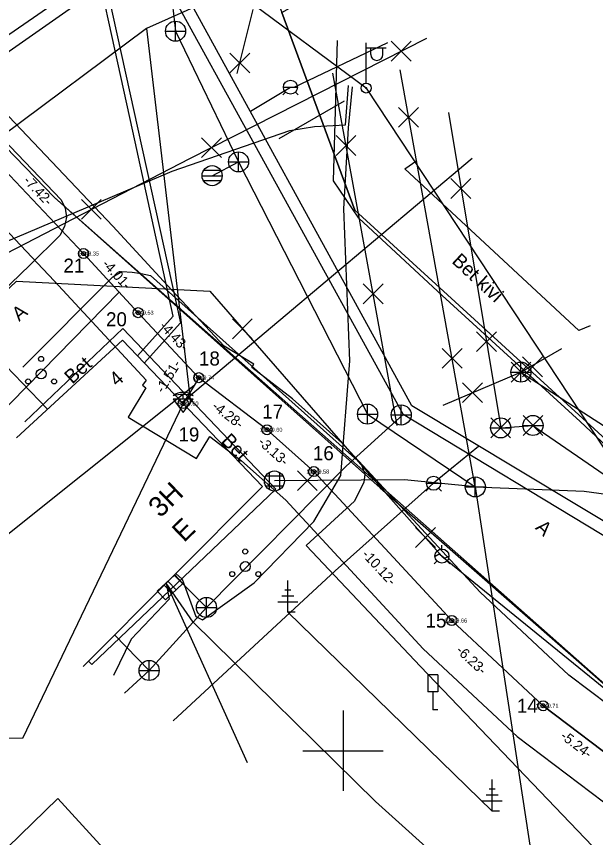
# Model space of a CAD drawing. Extents: x 641317 to 641889, y 6455050 to 6455906.
# Drawn here: x 641383.71 to 641412.59, y 6455745.67 to 6455786.6 of the extents above; entities that cross this region are included whole.
import ezdxf

# ---------------------------------------------------------------- set-up
doc = ezdxf.new("R2010")
doc.units = 0
for name, color, linetype in [('DKAEV', 7, 'Continuous'), ('ELRAJATISMP', 7, 'Continuous'), ('GKAEV', 7, 'Continuous'), ('GTRASS', 7, 'Continuous'), ('HALJASTUS', 7, 'Continuous'), ('HOONE', 7, 'Continuous'), ('HOONEDET', 7, 'Continuous'), ('JOONSIDE', 7, 'Continuous'), ('KKAEV', 7, 'Continuous'), ('KOORDPUNKT', 7, 'Continuous'), ('KTRASS', 7, 'Continuous'), ('LIIKLUS', 7, 'Continuous'), ('MOOTKORG', 7, 'Continuous'), ('MOOTMPUNKT', 7, 'Continuous'), ('MOOTNR', 7, 'Continuous'), ('MOOTPIIR', 7, 'Continuous'), ('MPKAABEL', 7, 'Continuous'), ('MPOHULIIN', 7, 'Continuous'), ('PIIR', 7, 'Continuous'), ('POST', 7, 'Continuous'), ('PUU', 7, 'Continuous'), ('SIOHULIIN', 7, 'Continuous'), ('SITRASS', 7, 'Continuous'), ('SKKAEV', 7, 'Continuous'), ('SKTRASS', 7, 'Continuous'), ('TEE', 7, 'Continuous'), ('TTRASS', 7, 'Continuous'), ('VKAEV', 7, 'Continuous'), ('VORK', 7, 'Continuous'), ('VTRASS', 7, 'Continuous')]:
    doc.layers.add(name, color=color, linetype=linetype)

msp = doc.modelspace()

# ---------------------------------------------------------------- linework, layer by layer
at = {"layer": 'DKAEV'}
for p, q in [((641396.325, 6455763.011), (641396.325, 6455763.877)), ((641396.825, 6455763.877), (641396.825, 6455763.011)), ((641396.142, 6455763.694), (641397.008, 6455763.694)), ((641397.008, 6455763.194), (641396.142, 6455763.194))]:
    msp.add_line(p, q, dxfattribs=at)
msp.add_circle((641396.575, 6455763.444), 0.5, dxfattribs=at)
at = {"layer": 'ELRAJATISMP'}
for p, q in [((641391.069, 6455758.272), (641391.477, 6455757.836)), ((641391.267, 6455758.458), (641391.675, 6455758.022))]:
    msp.add_line(p, q, dxfattribs=at)
msp.add_lwpolyline([(641390.732, 6455757.957), (641391.604, 6455758.773), (641392.012, 6455758.337), (641391.139, 6455757.521)], close=True, dxfattribs=at)
at = {"layer": 'GKAEV'}
for p, q in [((641404.932, 6455760.054), (641404.932, 6455760.251)), ((641404.586, 6455759.704), (641404.793, 6455759.808)), ((641404.793, 6455759.808), (641405.071, 6455759.6)), ((641404.685, 6455759.457), (641404.545, 6455759.317)), ((641405.071, 6455759.6), (641405.278, 6455759.704)), ((641405.179, 6455759.457), (641405.319, 6455759.317))]:
    msp.add_line(p, q, dxfattribs=at)
msp.add_circle((641404.932, 6455759.704), 0.35, dxfattribs=at)
at = {"layer": 'GTRASS'}
for p, q in [((641394.481, 6455771.526), (641395.471, 6455770.536)), ((641394.481, 6455770.536), (641395.471, 6455771.526)), ((641403.62, 6455761.12), (641404.609, 6455760.13)), ((641403.62, 6455760.13), (641404.609, 6455761.12))]:
    msp.add_line(p, q, dxfattribs=at)
msp.add_lwpolyline([(641380.121, 6455770.016), (641383.71, 6455773.4), (641393.359, 6455772.899), (641402.116, 6455762.858), (641404.932, 6455759.704), (641415.128, 6455751.404), (641415.55, 6455751)], dxfattribs=at)
at = {"layer": 'HALJASTUS'}
msp.add_line((641397.248, 6455756.911), (641407.442, 6455746.993), dxfattribs=at)
at = {"layer": 'HOONE'}
msp.add_lwpolyline([(641383.716, 6455765.601), (641388.996, 6455770.46), (641395.987, 6455763.177), (641387.041, 6455754.206)], dxfattribs=at)
at = {"layer": 'HOONEDET'}
msp.add_lwpolyline([(641384.136, 6455766.395), (641389.019, 6455771.046), (641396.648, 6455763.035), (641387.473, 6455754.298), (641387.307, 6455754.472)], dxfattribs=at)
at = {"layer": 'KKAEV'}
for p, q in [((641391.646, 6455785.36), (641391.646, 6455786.36)), ((641391.146, 6455785.86), (641392.146, 6455785.86)), ((641394.79, 6455778.849), (641394.79, 6455779.849)), ((641394.29, 6455779.349), (641395.29, 6455779.349)), ((641408.87, 6455768.37), (641408.87, 6455769.37)), ((641408.37, 6455768.87), (641409.37, 6455768.87)), ((641401.22, 6455766.277), (641401.22, 6455767.277)), ((641402.901, 6455766.234), (641402.901, 6455767.234)), ((641400.72, 6455766.777), (641401.72, 6455766.777)), ((641402.401, 6455766.734), (641403.401, 6455766.734)), ((641406.595, 6455762.647), (641406.595, 6455763.647)), ((641406.095, 6455763.147), (641407.095, 6455763.147)), ((641393.19, 6455756.64), (641393.19, 6455757.64)), ((641392.69, 6455757.14), (641393.69, 6455757.14)), ((641390.33, 6455753.5), (641390.33, 6455754.5)), ((641389.83, 6455754), (641390.83, 6455754))]:
    msp.add_line(p, q, dxfattribs=at)
for centre in [(641391.646, 6455785.86), (641394.79, 6455779.349), (641408.87, 6455768.87), (641401.22, 6455766.777), (641402.901, 6455766.734), (641406.595, 6455763.147), (641393.19, 6455757.14), (641390.33, 6455754)]:
    msp.add_circle(centre, 0.5, dxfattribs=at)
at = {"layer": 'KOORDPUNKT'}
for centre, radius in [((641387.063, 6455774.778), 0.25), ((641387.063, 6455774.778), 0.025), ((641387.063, 6455774.778), 0.0221), ((641387.063, 6455774.778), 0.0191), ((641387.063, 6455774.778), 0.0161), ((641387.063, 6455774.778), 0.0132), ((641387.063, 6455774.778), 0.0102), ((641387.063, 6455774.778), 0.00726), ((641387.063, 6455774.778), 0.0043), ((641389.786, 6455771.832), 0.25), ((641389.786, 6455771.832), 0.025), ((641389.786, 6455771.832), 0.0221), ((641389.786, 6455771.832), 0.0191), ((641389.786, 6455771.832), 0.0161), ((641389.786, 6455771.832), 0.0132), ((641389.786, 6455771.832), 0.0102), ((641389.786, 6455771.832), 0.00726), ((641389.786, 6455771.832), 0.0043), ((641392.805, 6455768.593), 0.25), ((641392.805, 6455768.593), 0.025), ((641392.805, 6455768.593), 0.0221), ((641392.805, 6455768.593), 0.0191), ((641392.805, 6455768.593), 0.0161), ((641392.805, 6455768.593), 0.0132), ((641392.805, 6455768.593), 0.0102), ((641392.805, 6455768.593), 0.00726), ((641392.805, 6455768.593), 0.0043), ((641392.025, 6455767.305), 0.25), ((641392.025, 6455767.305), 0.025), ((641392.025, 6455767.305), 0.0221), ((641392.025, 6455767.305), 0.0191), ((641392.025, 6455767.305), 0.0161), ((641392.025, 6455767.305), 0.0132), ((641392.025, 6455767.305), 0.0102), ((641392.025, 6455767.305), 0.00726), ((641392.025, 6455767.305), 0.0043), ((641396.209, 6455765.997), 0.25), ((641396.209, 6455765.997), 0.025), ((641396.209, 6455765.997), 0.0221), ((641396.209, 6455765.997), 0.0191), ((641396.209, 6455765.997), 0.0161), ((641396.209, 6455765.997), 0.0132), ((641396.209, 6455765.997), 0.0102), ((641396.209, 6455765.997), 0.00726), ((641396.209, 6455765.997), 0.0043), ((641398.542, 6455763.911), 0.25), ((641398.542, 6455763.911), 0.025), ((641398.542, 6455763.911), 0.0221), ((641398.542, 6455763.911), 0.0191), ((641398.542, 6455763.911), 0.0161), ((641398.542, 6455763.911), 0.0132), ((641398.542, 6455763.911), 0.0102), ((641398.542, 6455763.911), 0.00726), ((641398.542, 6455763.911), 0.0043), ((641405.42, 6455756.49), 0.25), ((641405.42, 6455756.49), 0.025), ((641405.42, 6455756.49), 0.0221), ((641405.42, 6455756.49), 0.0191), ((641405.42, 6455756.49), 0.0161), ((641405.42, 6455756.49), 0.0132), ((641405.42, 6455756.49), 0.0102), ((641405.42, 6455756.49), 0.00726), ((641405.42, 6455756.49), 0.0043), ((641409.975, 6455752.242), 0.25), ((641409.975, 6455752.242), 0.025), ((641409.975, 6455752.242), 0.0221), ((641409.975, 6455752.242), 0.0191), ((641409.975, 6455752.242), 0.0161), ((641409.975, 6455752.242), 0.0132), ((641409.975, 6455752.242), 0.0102), ((641409.975, 6455752.242), 0.00726), ((641409.975, 6455752.242), 0.0043)]:
    msp.add_circle(centre, radius, dxfattribs=at)
at = {"layer": 'KTRASS'}
for p, q in [((641402.7, 6455766.212), (641399.485, 6455783.762)), ((641399.65, 6455780.654), (641400.64, 6455779.664)), ((641399.65, 6455779.664), (641400.64, 6455780.654)), ((641401.004, 6455773.262), (641401.994, 6455772.272)), ((641401.004, 6455772.272), (641401.994, 6455773.262)), ((641408.954, 6455769.631), (641409.944, 6455768.641)), ((641408.954, 6455768.641), (641409.944, 6455769.631)), ((641408.375, 6455769.365), (641409.365, 6455768.375)), ((641408.375, 6455768.375), (641409.365, 6455769.365)), ((641408.87, 6455768.87), (641439.253, 6455749.211)), ((641405.962, 6455768.342), (641406.952, 6455767.352)), ((641405.962, 6455767.352), (641406.952, 6455768.342)), ((641429.305, 6455750.847), (641403, 6455766.75)), ((641391.573, 6455758.751), (641393.19, 6455757.14)), ((641390.33, 6455754), (641388.6, 6455755.769))]:
    msp.add_line(p, q, dxfattribs=at)
for points in [[(641371.827, 6455776.011), (641373.642, 6455778.089), (641390.332, 6455789.773), (641393.619, 6455791.565)], [(641390.332, 6455789.773), (641403, 6455766.75), (641400.16, 6455764.19), (641393.19, 6455757.14), (641390.33, 6455754), (641389.109, 6455752.862)], [(641405, 6455767.23), (641408.87, 6455768.87), (641410.917, 6455770.048)]]:
    msp.add_lwpolyline(points, dxfattribs=at)
at = {"layer": 'LIIKLUS'}
for p, q in [((641404.22, 6455753.783), (641404.22, 6455752.933)), ((641404.72, 6455753.783), (641404.22, 6455753.783)), ((641404.72, 6455753.783), (641404.72, 6455752.933)), ((641404.72, 6455752.933), (641404.22, 6455752.933)), ((641404.47, 6455752.933), (641404.47, 6455752.033)), ((641404.72, 6455752.033), (641404.47, 6455752.033))]:
    msp.add_line(p, q, dxfattribs=at)
at = {"layer": 'MOOTMPUNKT'}
for centre in [(641387.063, 6455774.778), (641389.786, 6455771.832), (641392.805, 6455768.593), (641392.025, 6455767.305), (641396.209, 6455765.997), (641398.542, 6455763.911), (641405.42, 6455756.49), (641409.975, 6455752.242)]:
    msp.add_circle(centre, 0.1, dxfattribs=at)
at = {"layer": 'MOOTPIIR'}
for points in [[(641415.308, 6455750.712), (641411.264, 6455753.775), (641406.837, 6455757.903), (641399.945, 6455765.339), (641397.484, 6455767.54), (641395.447, 6455769.094), (641395.552, 6455769.267), (641394.079, 6455770.16), (641391.252, 6455773.193), (641388.523, 6455776.145), (641383.341, 6455781.607)], [(641380.569, 6455778.717), (641385.603, 6455773.411), (641388.32, 6455770.471), (641390.191, 6455768.464), (641390.002, 6455768.216), (641390.163, 6455768.092), (641389.278, 6455766.631), (641392.699, 6455764.558), (641393.362, 6455765.653), (641394.934, 6455764.454), (641397.139, 6455762.483), (641404.003, 6455755.077), (641408.686, 6455750.709), (641412.992, 6455747.448)]]:
    msp.add_lwpolyline(points, dxfattribs=at)
at = {"layer": 'MPKAABEL'}
msp.add_line((641391.176, 6455758.353), (641395.225, 6455749.414), dxfattribs=at)
for points in [[(641376.532, 6455771.948), (641378.125, 6455773.01), (641381.875, 6455774.815), (641391.475, 6455778.891), (641397.351, 6455780.914), (641398.577, 6455781.11), (641400.123, 6455781.19), (641400.273, 6455783.158)], [(641391.656, 6455758.834), (641391.975, 6455758.551), (641392.655, 6455756.695), (641392.998, 6455756.517), (641395.571, 6455758.365), (641398.536, 6455761.429), (641399.896, 6455763.719), (641400.346, 6455769.436), (641400.041, 6455777.012), (641400.278, 6455781.038), (641400.471, 6455783.094)], [(641391.174, 6455758.351), (641391.325, 6455757.556), (641389.439, 6455755.566), (641388.554, 6455753.757)], [(641409.125, 6455740.711), (641401.617, 6455747.469), (641392.533, 6455756.414), (641391.181, 6455758.346)]]:
    msp.add_lwpolyline(points, dxfattribs=at)
at = {"layer": 'MPOHULIIN'}
for q in [(641380.308, 6455798.487), (641428.832, 6455741.096)]:
    msp.add_line((641401.151, 6455783.028), q, dxfattribs=at)
at = {"layer": 'PIIR'}
for points in [[(641346.49, 6455852.75), (641372.85, 6455827.6), (641387.11, 6455813.33), (641396.95, 6455786.79), (641400.59, 6455776.94), (641421, 6455758.3), (641440.68, 6455750.16), (641486.12, 6455748.38), (641489.51, 6455742.6), (641469.76, 6455741.14), (641429.67, 6455741.76), (641425.15, 6455745.27), (641415.64, 6455751.03), (641385.62, 6455777.57), (641380.73, 6455782.6), (641370.22, 6455815.33), (641338.48, 6455844.22)], [(641400.59, 6455776.94), (641396.95, 6455786.79), (641433.43, 6455807.64), (641452.21, 6455776.18), (641421, 6455758.3)], [(641385.62, 6455777.57), (641401.85, 6455763.1), (641415.64, 6455751.03), (641425.15, 6455745.27), (641401.55, 6455730.36), (641385.77, 6455747.62), (641368.23, 6455730.56), (641362.14, 6455726.46), (641342.67, 6455745.87), (641380.73, 6455782.6)]]:
    msp.add_lwpolyline(points, close=True, dxfattribs=at)
at = {"layer": 'POST'}
for p, q in [((641401.151, 6455783.278), (641401.151, 6455785.278)), ((641401.151, 6455785.028), (641402.151, 6455785.028)), ((641401.378, 6455784.707), (641401.378, 6455785.028)), ((641401.99, 6455784.707), (641401.99, 6455785.028)), ((641401.151, 6455783.028), (641401.151, 6455783.028))]:
    msp.add_line(p, q, dxfattribs=at)
for radius in [0.25, 0.0234]:
    msp.add_circle((641401.151, 6455783.028), radius, dxfattribs=at)
msp.add_arc((641401.684, 6455784.707), 0.306, 180, 0, dxfattribs=at)
at = {"layer": 'PUU'}
for p, q in [((641397.248, 6455756.911), (641397.248, 6455758.486)), ((641397.548, 6455757.711), (641396.948, 6455757.711)), ((641397.398, 6455758.011), (641397.098, 6455758.011)), ((641397.748, 6455757.411), (641396.748, 6455757.411)), ((641397.608, 6455756.911), (641397.248, 6455756.911)), ((641407.442, 6455746.993), (641407.442, 6455748.568)), ((641407.592, 6455748.093), (641407.292, 6455748.093)), ((641407.942, 6455747.493), (641406.942, 6455747.493)), ((641407.742, 6455747.793), (641407.142, 6455747.793)), ((641407.802, 6455746.993), (641407.442, 6455746.993))]:
    msp.add_line(p, q, dxfattribs=at)
for centre, radius in [((641384.942, 6455769.528), 0.125), ((641384.942, 6455768.778), 0.25), ((641384.292, 6455768.403), 0.125), ((641385.592, 6455768.403), 0.125), ((641395.126, 6455759.93), 0.125), ((641395.126, 6455759.18), 0.25), ((641394.476, 6455758.805), 0.125), ((641395.776, 6455758.805), 0.125)]:
    msp.add_circle(centre, radius, dxfattribs=at)
at = {"layer": 'SIOHULIIN'}
for p, q in [((641371.772, 6455780.964), (641385.266, 6455767.028)), ((641406.435, 6455779.522), (641391.981, 6455767.351))]:
    msp.add_line(p, q, dxfattribs=at)
at = {"layer": 'SITRASS'}
msp.add_line((641392.025, 6455767.527), (641392.025, 6455767.76), dxfattribs=at)
for points in [[(641393.294, 6455787.377), (641390.204, 6455785.988)], [(641390.204, 6455785.988), (641382.936, 6455780.574), (641371.667, 6455779.23), (641370.851, 6455780.077)], [(641390.204, 6455785.988), (641392.401, 6455767.376), (641392.17, 6455767.154)], [(641371.651, 6455780.847), (641372.177, 6455779.995), (641374.52, 6455780.936), (641377.014, 6455782.693), (641378.332, 6455783.319), (641381.955, 6455780.162), (641387.063, 6455774.778), (641389.786, 6455771.832), (641392.805, 6455768.593)], [(641389.786, 6455771.832), (641387.063, 6455774.778), (641381.955, 6455780.162), (641378.332, 6455783.319)], [(641388.842, 6455772.854), (641381.122, 6455764.995), (641365.199, 6455764.995)], [(641392.805, 6455768.593), (641392.025, 6455767.305)], [(641494.991, 6455732.933), (641491.368, 6455734.3), (641483.247, 6455737.196), (641474.844, 6455740.133), (641469.947, 6455741.79), (641463.296, 6455743.192), (641452.519, 6455744.089), (641439.256, 6455744.915), (641428.534, 6455745.273), (641424.567, 6455745.544), (641421.813, 6455745.634), (641417.343, 6455746.958), (641414.15, 6455749.08), (641409.975, 6455752.242), (641405.42, 6455756.49), (641398.542, 6455763.911), (641396.209, 6455765.997), (641392.805, 6455768.593)], [(641392.558, 6455768.185), (641381.438, 6455759.323), (641362.065, 6455759.323)], [(641392.025, 6455767.305), (641384.024, 6455750.61), (641375.637, 6455750.639)], [(641398.542, 6455763.911), (641405.42, 6455756.49), (641409.975, 6455752.242), (641414.15, 6455749.08), (641417.343, 6455746.958), (641421.813, 6455745.634), (641424.567, 6455745.544), (641428.534, 6455745.273), (641439.256, 6455744.915), (641452.519, 6455744.089), (641463.296, 6455743.192), (641469.947, 6455741.79), (641474.844, 6455740.133), (641483.247, 6455737.196), (641491.368, 6455734.3), (641494.991, 6455732.933)]]:
    msp.add_lwpolyline(points, dxfattribs=at)
msp.add_lwpolyline([(641391.525, 6455767.527), (641392.025, 6455766.861), (641392.525, 6455767.527)], close=True, dxfattribs=at)
for centre, radius, start, end in [((641392.025, 6455767.028), 0.833, 53.1129, 126.8871), ((641392.025, 6455765.847), 1.913, 74.8501, 105.1499)]:
    msp.add_arc(centre, radius, start, end, dxfattribs=at)
at = {"layer": 'SKKAEV'}
for p, q in [((641392.972, 6455778.66), (641393.972, 6455778.66)), ((641393.902, 6455778.91), (641393.042, 6455778.91)), ((641393.902, 6455778.41), (641393.042, 6455778.41))]:
    msp.add_line(p, q, dxfattribs=at)
msp.add_circle((641393.472, 6455778.66), 0.5, dxfattribs=at)
at = {"layer": 'SKTRASS'}
for p, q in [((641394.361, 6455784.769), (641395.351, 6455783.779)), ((641394.361, 6455783.779), (641395.351, 6455784.769)), ((641402.77, 6455782.061), (641403.76, 6455781.071)), ((641402.77, 6455781.071), (641403.76, 6455782.061)), ((641404.943, 6455770.05), (641405.933, 6455769.06)), ((641404.943, 6455769.06), (641405.933, 6455770.05)), ((641397.721, 6455763.956), (641398.711, 6455762.966)), ((641397.721, 6455762.966), (641398.711, 6455763.956))]:
    msp.add_line(p, q, dxfattribs=at)
for points in [[(641389.454, 6455801.595), (641389.949, 6455800.57), (641391.646, 6455785.86), (641394.79, 6455779.349), (641401.22, 6455766.777), (641406.595, 6455763.147), (641412.03, 6455762.93), (641435.243, 6455759.758)], [(641394.727, 6455783.751), (641395.514, 6455786.939)], [(641406.595, 6455763.147), (641402.84, 6455783.94)], [(641396.821, 6455780.516), (641400.07, 6455782.382)], [(641393.472, 6455778.66), (641394.79, 6455779.349)], [(641406.595, 6455763.147), (641403.06, 6455763.51), (641396.575, 6455763.444)], [(641406.595, 6455763.147), (641410.417, 6455738.102)]]:
    msp.add_lwpolyline(points, dxfattribs=at)
at = {"layer": 'TEE'}
for points in [[(641373.381, 6455790.42), (641376.764, 6455787.016), (641380.13, 6455783.512), (641385.944, 6455777.452), (641386.151, 6455777.047), (641386.214, 6455776.589), (641386.103, 6455776.127), (641385.873, 6455775.684), (641384.393, 6455774.221), (641380.992, 6455770.94), (641379.751, 6455769.766)], [(641424.116, 6455759.448), (641420.814, 6455757.98), (641411.817, 6455766.415), (641404.934, 6455772.684), (641400.784, 6455776.536), (641399.518, 6455778.398), (641399.731, 6455785.398)], [(641412.315, 6455771.178), (641411.761, 6455770.939), (641403.075, 6455779.005), (641403.677, 6455779.409)], [(641384.027, 6455769.117), (641388.522, 6455773.622), (641388.975, 6455773.889), (641389.479, 6455773.859), (641389.939, 6455773.786), (641390.404, 6455773.683), (641400.9, 6455764.298), (641401.092, 6455763.788), (641401.034, 6455763.362), (641400.794, 6455762.887), (641400.563, 6455762.44), (641398.166, 6455760.226), (641403.861, 6455754.207), (641412.434, 6455745.247)]]:
    msp.add_lwpolyline(points, dxfattribs=at)
at = {"layer": 'TTRASS'}
msp.add_line((641391.901, 6455771.322), (641390.091, 6455769.319), dxfattribs=at)
for points in [[(641389.744, 6455769.68), (641391.53, 6455771.657), (641389.514, 6455780.874), (641386.945, 6455792.616), (641386.731, 6455793.593), (641387.636, 6455794.019), (641387.25, 6455794.942), (641388.153, 6455795.371), (641392.986, 6455797.908)], [(641387.022, 6455793.431), (641387.237, 6455792.454), (641391.901, 6455771.322)]]:
    msp.add_lwpolyline(points, dxfattribs=at)
at = {"layer": 'VKAEV'}
for p, q in [((641397.131, 6455782.823), (641396.991, 6455782.683)), ((641397.028, 6455783.07), (641397.728, 6455783.07)), ((641397.625, 6455782.823), (641397.765, 6455782.683)), ((641407.36, 6455766.09), (641408.36, 6455766.09)), ((641408.97, 6455766.21), (641409.97, 6455766.21)), ((641404.269, 6455763.082), (641404.129, 6455762.942)), ((641404.166, 6455763.329), (641404.866, 6455763.329)), ((641404.763, 6455763.082), (641404.903, 6455762.942))]:
    msp.add_line(p, q, dxfattribs=at)
for centre, radius in [((641397.378, 6455783.07), 0.35), ((641407.86, 6455766.09), 0.5), ((641409.47, 6455766.21), 0.5), ((641404.516, 6455763.329), 0.35)]:
    msp.add_circle(centre, radius, dxfattribs=at)
at = {"layer": 'VORK'}
for p, q in [((641400, 6455752), (641400, 6455748)), ((641398, 6455750), (641402, 6455750))]:
    msp.add_line(p, q, dxfattribs=at)
at = {"layer": 'VTRASS'}
for p, q in [((641402.401, 6455785.362), (641403.391, 6455784.372)), ((641402.401, 6455784.372), (641403.391, 6455785.362)), ((641392.942, 6455780.553), (641393.932, 6455779.563)), ((641392.942, 6455779.563), (641393.932, 6455780.553)), ((641405.374, 6455778.512), (641406.364, 6455777.522)), ((641405.374, 6455777.522), (641406.364, 6455778.512)), ((641386.952, 6455777.475), (641387.942, 6455776.485)), ((641386.952, 6455776.485), (641387.942, 6455777.475)), ((641406.654, 6455770.883), (641407.644, 6455769.893)), ((641406.654, 6455769.893), (641407.644, 6455770.883)), ((641407.365, 6455766.585), (641408.355, 6455765.595)), ((641407.365, 6455765.595), (641408.355, 6455766.585)), ((641408.975, 6455766.705), (641409.965, 6455765.715)), ((641408.975, 6455765.715), (641409.965, 6455766.705))]:
    msp.add_line(p, q, dxfattribs=at)
for points in [[(641430.39, 6455750.02), (641429.961, 6455750.128), (641429.804, 6455751.359), (641414.354, 6455760.631), (641403.432, 6455767.186), (641390.883, 6455790.071), (641390.17, 6455795.18), (641392.307, 6455795.608)], [(641390.241, 6455790.462), (641381.435, 6455784.388), (641372.841, 6455778.561), (641370.924, 6455776.754)], [(641377.4, 6455771.73), (641382.225, 6455774.29), (641392.36, 6455779.51), (641404.18, 6455785.52)], [(641395.38, 6455781.869), (641397.378, 6455783.07), (641397.566, 6455783.078), (641402.225, 6455785.305)], [(641405.259, 6455781.809), (641407.86, 6455766.09), (641409.47, 6455766.21), (641429.619, 6455752.379), (641438.195, 6455752.382)], [(641406.75, 6455765.17), (641404.516, 6455763.329), (641399.613, 6455758.968), (641391.53, 6455751.49)]]:
    msp.add_lwpolyline(points, dxfattribs=at)

# ---------------------------------------------------------------- texts
at = {"layer": 'HOONE'}
for s, height, rotation, p in [('4', 0.7, 41.8246, (641388.732, 6455768.123)), ('3H', 1, 44.0205, (641390.884, 6455761.571)), ('E', 1, 44.0205, (641392.066, 6455760.349))]:
    msp.add_text(s, height=height, rotation=rotation, dxfattribs=at).set_placement(p)
at = {"layer": 'JOONSIDE'}
for s, rotation, p in [('-7.42-', 313.4931, (641384.02, 6455778.385)), ('-4.01-', 312.7473, (641387.948, 6455774.226)), ('-4.43-', 312.9866, (641390.815, 6455771.131)), ('-1.51-', 58.7897, (641391.038, 6455767.787)), ('-4.28-', 322.6697, (641393.418, 6455767.081)), ('-3.13-', 318.1992, (641395.719, 6455765.325)), ('-10.12-', 312.8253, (641400.904, 6455759.751)), ('-6.23-', 316.9974, (641405.601, 6455754.944)), ('-5.24-', 322.861, (641410.797, 6455750.647))]:
    msp.add_text(s, height=0.5, rotation=rotation, dxfattribs=at).set_placement(p)
at = {"layer": 'KOORDPUNKT'}
for s, p in [('21', (641386.055, 6455773.827)), ('20', (641388.18, 6455771.154)), ('18 ', (641392.816, 6455769.199)), ('17 ', (641395.969, 6455766.556)), ('19 ', (641391.794, 6455765.415)), ('16 ', (641398.497, 6455764.48)), ('15 ', (641404.113, 6455756.14)), ('14 ', (641408.668, 6455751.892))]:
    msp.add_text(s, height=0.7, dxfattribs=at).set_placement(p)
at = {"layer": 'MOOTKORG'}
for s, p in [(' 49.35', (641387.063, 6455774.678)), (' 49.53', (641389.786, 6455771.732)), (' 49.74', (641392.805, 6455768.493)), (' 49.60', (641392.025, 6455767.205)), (' 49.60', (641396.209, 6455765.897)), (' 49.58', (641398.542, 6455763.811)), (' 49.66', (641405.42, 6455756.39)), (' 49.71', (641409.975, 6455752.142))]:
    msp.add_text(s, height=0.2, dxfattribs=at).set_placement(p)
at = {"layer": 'MOOTNR'}
for s, p in [('6 ', (641386.83, 6455774.678)), ('7 ', (641389.553, 6455771.732)), ('8 ', (641392.572, 6455768.493)), ('9 ', (641391.791, 6455767.205)), ('10 ', (641395.836, 6455765.897)), ('11 ', (641398.169, 6455763.811)), ('12 ', (641405.047, 6455756.39)), ('13 ', (641409.602, 6455752.142))]:
    msp.add_text(s, height=0.2, dxfattribs=at).set_placement(p)
at = {"layer": 'TEE'}
for s, rotation, p in [('Bet kivi', 317.0004, (641405.384, 6455774.348)), ('A', 39.5472, (641383.846, 6455771.372)), ('Bet', 42.4685, (641386.498, 6455768.246)), ('Bet', 313.8015, (641393.883, 6455765.406)), ('A', 316.7451, (641409.549, 6455761.074))]:
    msp.add_text(s, height=0.7, rotation=rotation, dxfattribs=at).set_placement(p)

doc.saveas('drawing.dxf')
